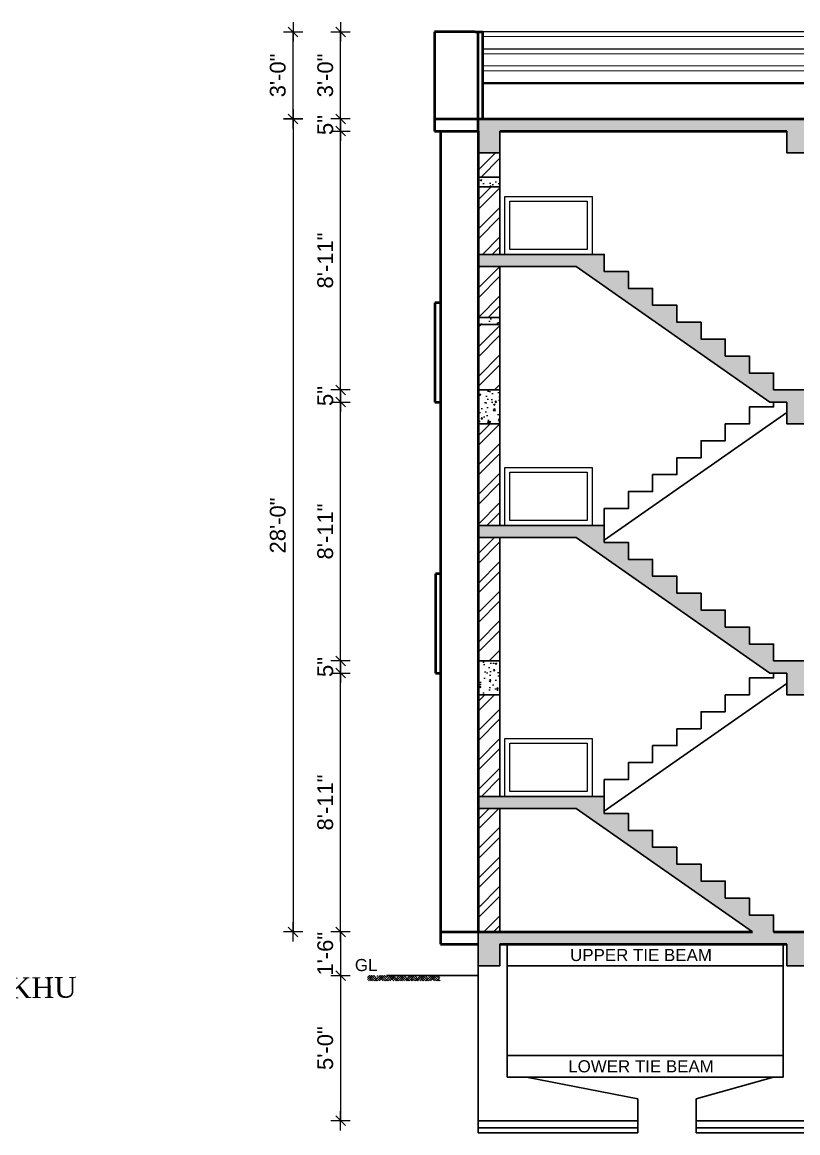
# Model space of a CAD drawing. Header units: inches. Extents: x -5587 to 4723, y -10407 to -7342.
# Drawn here: x -3587.3 to -3266.6, y -8719 to -8260 of the extents above; entities that cross this region are included whole.
import ezdxf
from ezdxf.enums import TextEntityAlignment as Align

# ---------------------------------------------------------------- set-up
doc = ezdxf.new("R2010")
doc.units = ezdxf.units.IN
doc.header["$LTSCALE"] = 0.5
doc.header["$MEASUREMENT"] = 0
doc.header["$PDMODE"] = 66
for name, color, linetype, lineweight in [('DIM', 180, 'Continuous', 5), ('Dimention', 5, 'Continuous', 20), ('elev 25', 143, 'Continuous', 20), ('HACTH', 8, 'Continuous', 5), ('TEXT', 220, 'Continuous', 9), ('Toilet', 7, 'Continuous', 25), ('wall', 20, 'Continuous', 40), ('win door light', 30, 'Continuous', 18)]:
    doc.layers.add(name, color=color, linetype=linetype, lineweight=lineweight)
doc.styles.add('arial', font='arial.ttf')
doc.styles.add('times new roman', font='times.ttf', dxfattribs={"height": 9})
doc.dimstyles.new('1 96', dxfattribs={"dimtxt": 6.5, "dimasz": 4, "dimexe": 0, "dimexo": 0, "dimgap": 3, "dimtad": 1, "dimdec": 0, "dimzin": 11, "dimdsep": 46, "dimlunit": 3, "dimtxsty": 'arial', "dimblk": 'oblique', "dimcen": 4, "dimse1": 1, "dimse2": 1, "dimclrd": 256, "dimclre": 256, "dimclrt": 256, "dimadec": 0, "dimazin": 0, "dimtfac": 1, "dimtdec": 0, "dimtix": 1, "dimtmove": 0, "dimatfit": 3, "dimldrblk": 'Arrow2', "dimfxl": 1, "dimtolj": 1, "dimtzin": 0, "dimlwd": -1, "dimlwe": 9, "dimarcsym": 0})
pattern_1 = [(50, (3942.2816, -126.219), (7.1726018, -0.6275213), [0.75, -8.25]), (355, (3942.2816, -126.219), (-1.3875133, 7.5219213), [0.6, -6.6]), (100.451444, (3942.8793, -126.271), (5.7850885, 6.8944), [0.637402, -7.011421]), (46.1842, (3942.282, -124.219), (10.672413, -1.655193), [1.125, -12.375]), (96.63564, (3943.171, -124.357), (9.346619, 9.741186), [0.956103, -10.517138]), (351.18416, (3942.282, -124.219), (9.346619, 9.741186), [0.9, -9.9]), (21, (3943.2816, -124.719), (5.9690705, -4.026189), [0.75, -8.25]), (326, (3943.2816, -124.719), (2.4331533, 7.2515005), [0.6, -6.6]), (71.451445, (3943.779, -125.0545), (8.4022238, 3.2253115), [0.637402, -7.011421]), (37.5, (3942.2816, -126.219), (0.12159855, 3.32893854), [0, -6.52, 0, -6.7, 0, -6.625]), (7.5, (3942.2816, -126.219), (2.6306954, 3.9441171), [0, -3.82, 0, -6.37, 0, -2.525]), (327.5, (3940.0516, -126.219), (5.33822436, -0.2255487), [0, -2.5, 0, -7.8, 0, -10.35]), (317.5, (3939.0516, -126.219), (5.8318617, 1.0010498), [0, -3.25, 0, -5.18, 0, -7.35])]
pattern_2 = [(45, (3942.282, -126.219), (-6.098796, 6.098796), []), (45, (3946.3475, -126.219), (-6.098796, 6.098796), [])]

# ---------------------------------------------------------------- blocks, each defined once
blk = doc.blocks.new('oblique')
at = {"lineweight": 9}
for p, q in [((1, 0), (-1, 0)), ((-0.5, -0.5), (0.5, 0.5)), ((0, 1), (0, -1))]:
    blk.add_line(p, q, dxfattribs=at)
blk = doc.blocks.new('*D1014')
at = {"layer": 'Defpoints', "color": 0, "transparency": 16777216}
for p in [(-3455.65, -8528.97), (-3278.22, -8528.97), (-3414.29, -8635.97)]:
    blk.add_point(p, dxfattribs=at)
at = {"layer": 'DIM', "transparency": 16777216}
blk.add_line((-3455.65, -8635.97), (-3455.65, -8528.97), dxfattribs=at)
at = {"layer": 'DIM', "transparency": 16777216, "xscale": 4, "yscale": 4, "zscale": 4}
for p, rotation in [((-3455.65, -8528.97), 90), ((-3455.65, -8635.97), 270)]:
    blk.add_blockref('oblique', p, dxfattribs=dict(at, rotation=rotation))
at = {"layer": 'DIM', "transparency": 16777216, "insert": (-3461.97, -8582.47), "char_height": 6.5, "attachment_point": 5, "rotation": 90, "style": 'arial'}
blk.add_mtext('\\A1;8\'-11"', dxfattribs=at)
blk = doc.blocks.new('_Oblique')
at = {"color": 0, "linetype": 'ByBlock', "lineweight": -2}
blk.add_line((-0.5, -0.5), (0.5, 0.5), dxfattribs=at)
blk = doc.blocks.new('Arrow2')
for p, q in [((-4.1, 0.75), (-3.08, 0)), ((0, 0), (-4.1, 0.75)), ((-3.08, 0), (-4.1, -0.75)), ((-4.1, -0.75), (0, 0))]:
    blk.add_line(p, q)
blk.add_solid([(-4.1, 0.75), (0, 0), (-3.08, 0), (-4.1, -0.75)])
blk = doc.blocks.new('*D1015')
at = {"layer": 'Defpoints', "color": 0, "transparency": 16777216}
for p in [(-3455.65, -8523.97), (-3276.65, -8523.97), (-3278.22, -8528.97)]:
    blk.add_point(p, dxfattribs=at)
at = {"layer": 'DIM', "transparency": 16777216}
for p, q in [((-3455.65, -8523.97), (-3455.65, -8519.97)), ((-3455.65, -8528.97), (-3455.65, -8523.97)), ((-3455.65, -8528.97), (-3455.65, -8532.97))]:
    blk.add_line(p, q, dxfattribs=at)
at = {"layer": 'DIM', "transparency": 16777216, "xscale": 4, "yscale": 4, "zscale": 4}
for p, rotation in [((-3455.65, -8523.97), 270), ((-3455.65, -8528.97), 90)]:
    blk.add_blockref('oblique', p, dxfattribs=dict(at, rotation=rotation))
at = {"layer": 'DIM', "transparency": 16777216, "insert": (-3461.95, -8526.47), "char_height": 6.5, "attachment_point": 5, "rotation": 90, "style": 'arial'}
blk.add_mtext('\\A1;5"', dxfattribs=at)
blk = doc.blocks.new('*D1016')
at = {"layer": 'Defpoints', "color": 0, "transparency": 16777216}
for p in [(-3455.65, -8416.97), (-3278.22, -8416.97), (-3276.65, -8523.97)]:
    blk.add_point(p, dxfattribs=at)
at = {"layer": 'DIM', "transparency": 16777216}
blk.add_line((-3455.65, -8523.97), (-3455.65, -8416.97), dxfattribs=at)
at = {"layer": 'DIM', "transparency": 16777216, "xscale": 4, "yscale": 4, "zscale": 4}
for p, rotation in [((-3455.65, -8416.97), 90), ((-3455.65, -8523.97), 270)]:
    blk.add_blockref('oblique', p, dxfattribs=dict(at, rotation=rotation))
at = {"layer": 'DIM', "transparency": 16777216, "insert": (-3461.97, -8470.47), "char_height": 6.5, "attachment_point": 5, "rotation": 90, "style": 'arial'}
blk.add_mtext('\\A1;8\'-11"', dxfattribs=at)
blk = doc.blocks.new('*D1017')
at = {"layer": 'Defpoints', "color": 0, "transparency": 16777216}
for p in [(-3455.65, -8411.97), (-3276.65, -8411.97), (-3278.22, -8416.97)]:
    blk.add_point(p, dxfattribs=at)
at = {"layer": 'DIM', "transparency": 16777216}
for p, q in [((-3455.65, -8411.97), (-3455.65, -8407.97)), ((-3455.65, -8416.97), (-3455.65, -8411.97)), ((-3455.65, -8416.97), (-3455.65, -8420.97))]:
    blk.add_line(p, q, dxfattribs=at)
at = {"layer": 'DIM', "transparency": 16777216, "xscale": 4, "yscale": 4, "zscale": 4}
for p, rotation in [((-3455.65, -8411.97), 270), ((-3455.65, -8416.97), 90)]:
    blk.add_blockref('oblique', p, dxfattribs=dict(at, rotation=rotation))
at = {"layer": 'DIM', "transparency": 16777216, "insert": (-3461.95, -8414.47), "char_height": 6.5, "attachment_point": 5, "rotation": 90, "style": 'arial'}
blk.add_mtext('\\A1;5"', dxfattribs=at)
blk = doc.blocks.new('*D1018')
at = {"layer": 'Defpoints', "color": 0, "transparency": 16777216}
for p in [(-3455.65, -8304.97), (-3416.88, -8304.97), (-3276.65, -8411.97)]:
    blk.add_point(p, dxfattribs=at)
at = {"layer": 'DIM', "transparency": 16777216}
blk.add_line((-3455.65, -8411.97), (-3455.65, -8304.97), dxfattribs=at)
at = {"layer": 'DIM', "transparency": 16777216, "xscale": 4, "yscale": 4, "zscale": 4}
for p, rotation in [((-3455.65, -8304.97), 90), ((-3455.65, -8411.97), 270)]:
    blk.add_blockref('oblique', p, dxfattribs=dict(at, rotation=rotation))
at = {"layer": 'DIM', "transparency": 16777216, "insert": (-3461.97, -8358.47), "char_height": 6.5, "attachment_point": 5, "rotation": 90, "style": 'arial'}
blk.add_mtext('\\A1;8\'-11"', dxfattribs=at)
blk = doc.blocks.new('*D1019')
at = {"layer": 'Defpoints', "color": 0, "transparency": 16777216}
for p in [(-3455.65, -8299.97), (-3416.88, -8299.97), (-3416.88, -8304.97)]:
    blk.add_point(p, dxfattribs=at)
at = {"layer": 'DIM', "transparency": 16777216}
for p, q in [((-3455.65, -8299.97), (-3455.65, -8295.97)), ((-3455.65, -8304.97), (-3455.65, -8299.97)), ((-3455.65, -8304.97), (-3455.65, -8308.97))]:
    blk.add_line(p, q, dxfattribs=at)
at = {"layer": 'DIM', "transparency": 16777216, "xscale": 4, "yscale": 4, "zscale": 4}
for p, rotation in [((-3455.65, -8299.97), 270), ((-3455.65, -8304.97), 90)]:
    blk.add_blockref('oblique', p, dxfattribs=dict(at, rotation=rotation))
at = {"layer": 'DIM', "transparency": 16777216, "insert": (-3461.95, -8302.47), "char_height": 6.5, "attachment_point": 5, "rotation": 90, "style": 'arial'}
blk.add_mtext('\\A1;5"', dxfattribs=at)
blk = doc.blocks.new('*D1020')
at = {"layer": 'Defpoints', "color": 0, "transparency": 16777216}
for p in [(-3455.65, -8263.97), (-3416.88, -8263.97), (-3416.88, -8299.97)]:
    blk.add_point(p, dxfattribs=at)
at = {"layer": 'DIM', "transparency": 16777216}
blk.add_line((-3455.65, -8299.97), (-3455.65, -8263.97), dxfattribs=at)
at = {"layer": 'DIM', "transparency": 16777216, "xscale": 4, "yscale": 4, "zscale": 4}
for p, rotation in [((-3455.65, -8263.97), 90), ((-3455.65, -8299.97), 270)]:
    blk.add_blockref('oblique', p, dxfattribs=dict(at, rotation=rotation))
at = {"layer": 'DIM', "transparency": 16777216, "insert": (-3461.97, -8281.97), "char_height": 6.5, "attachment_point": 5, "rotation": 90, "style": 'arial'}
blk.add_mtext('\\A1;3\'-0"', dxfattribs=at)
blk = doc.blocks.new('*D1021')
at = {"layer": 'Defpoints', "color": 0, "transparency": 16777216}
for p in [(-3416.88, -8299.97), (-3475.27, -8635.97), (-3414.29, -8635.97)]:
    blk.add_point(p, dxfattribs=at)
at = {"layer": 'DIM', "transparency": 16777216}
blk.add_line((-3475.27, -8299.97), (-3475.27, -8635.97), dxfattribs=at)
at = {"layer": 'DIM', "transparency": 16777216, "xscale": 4, "yscale": 4, "zscale": 4}
for p, rotation in [((-3475.27, -8299.97), 90), ((-3475.27, -8635.97), 270)]:
    blk.add_blockref('oblique', p, dxfattribs=dict(at, rotation=rotation))
at = {"layer": 'DIM', "transparency": 16777216, "insert": (-3481.59, -8467.97), "char_height": 6.5, "attachment_point": 5, "rotation": 90, "style": 'arial'}
blk.add_mtext('\\A1;28\'-0"', dxfattribs=at)
blk = doc.blocks.new('*D999')
at = {"layer": 'Defpoints', "color": 0, "transparency": 16777216}
for p in [(-3475.27, -8263.97), (-3416.88, -8263.97), (-3416.88, -8299.97)]:
    blk.add_point(p, dxfattribs=at)
at = {"layer": 'DIM', "transparency": 16777216}
blk.add_line((-3475.27, -8299.97), (-3475.27, -8263.97), dxfattribs=at)
at = {"layer": 'DIM', "transparency": 16777216, "xscale": 4, "yscale": 4, "zscale": 4}
for p, rotation in [((-3475.27, -8263.97), 90), ((-3475.27, -8299.97), 270)]:
    blk.add_blockref('oblique', p, dxfattribs=dict(at, rotation=rotation))
at = {"layer": 'DIM', "transparency": 16777216, "insert": (-3481.59, -8281.97), "char_height": 6.5, "attachment_point": 5, "rotation": 90, "style": 'arial'}
blk.add_mtext('\\A1;3\'-0"', dxfattribs=at)
blk = doc.blocks.new('*D1022')
at = {"layer": 'Defpoints', "color": 0, "transparency": 16777216}
for p in [(-3414.29, -8635.97), (-3455.65, -8653.97), (-3436.68, -8653.97)]:
    blk.add_point(p, dxfattribs=at)
at = {"layer": 'DIM', "transparency": 16777216}
for p, q in [((-3455.65, -8635.97), (-3455.65, -8631.97)), ((-3455.65, -8635.97), (-3455.65, -8653.97)), ((-3455.65, -8653.97), (-3455.65, -8657.97))]:
    blk.add_line(p, q, dxfattribs=at)
at = {"layer": 'DIM', "transparency": 16777216, "xscale": 4, "yscale": 4, "zscale": 4}
for p, rotation in [((-3455.65, -8635.97), 270), ((-3455.65, -8653.97), 90)]:
    blk.add_blockref('oblique', p, dxfattribs=dict(at, rotation=rotation))
at = {"layer": 'DIM', "transparency": 16777216, "insert": (-3461.97, -8644.97), "char_height": 6.5, "attachment_point": 5, "rotation": 90, "style": 'arial'}
blk.add_mtext('\\A1;1\'-6"', dxfattribs=at)
blk = doc.blocks.new('*D1023')
at = {"layer": 'Defpoints', "color": 0, "transparency": 16777216}
for p in [(-3436.68, -8653.97), (-3455.65, -8713.97), (-3398.8, -8713.97)]:
    blk.add_point(p, dxfattribs=at)
at = {"layer": 'DIM', "transparency": 16777216}
blk.add_line((-3455.65, -8653.97), (-3455.65, -8713.97), dxfattribs=at)
at = {"layer": 'DIM', "transparency": 16777216, "xscale": 4, "yscale": 4, "zscale": 4}
for p, rotation in [((-3455.65, -8653.97), 90), ((-3455.65, -8713.97), 270)]:
    blk.add_blockref('oblique', p, dxfattribs=dict(at, rotation=rotation))
at = {"layer": 'DIM', "transparency": 16777216, "insert": (-3461.97, -8683.97), "char_height": 6.5, "attachment_point": 5, "rotation": 90, "style": 'arial'}
blk.add_mtext('\\A1;5\'-0"', dxfattribs=at)

msp = doc.modelspace()

# ---------------------------------------------------------------- hatches: boundary and pattern name
at = {"layer": 'Dimention', "ltscale": 40, "true_color": 0xf26722}
h = msp.add_hatch(dxfattribs=at)
h.set_pattern_fill('ANSI32', color=30, scale=23)
h.set_pattern_definition(pattern_2)
h.paths.add_polyline_path([(-3389.79, -8313.97), (-3398.8, -8313.97), (-3398.8, -8323.97), (-3389.79, -8323.97)])
h = msp.add_hatch(dxfattribs=at)
h.set_pattern_fill('ANSI32', color=30, scale=23)
h.set_pattern_definition(pattern_2)
h.paths.add_polyline_path([(-3398.8, -8355.97), (-3389.79, -8355.97), (-3389.79, -8327.97), (-3398.8, -8327.97)])
h = msp.add_hatch(dxfattribs=at)
h.set_pattern_fill('ANSI32', color=30, scale=23)
h.set_pattern_definition(pattern_2)
h.paths.add_polyline_path([(-3398.8, -8381.97), (-3389.79, -8381.97), (-3389.79, -8360.97), (-3398.8, -8360.97)])
h = msp.add_hatch(dxfattribs=at)
h.set_pattern_fill('ANSI32', color=30, scale=23)
h.set_pattern_definition(pattern_2)
h.paths.add_polyline_path([(-3389.79, -8384.97), (-3398.8, -8384.97), (-3398.8, -8411.97), (-3389.79, -8411.97)])
h = msp.add_hatch(dxfattribs=at)
h.set_pattern_fill('ANSI32', color=30, scale=23)
h.set_pattern_definition(pattern_2)
h.paths.add_polyline_path([(-3389.79, -8425.97), (-3398.8, -8425.97), (-3398.8, -8467.97), (-3389.79, -8467.97)])
h = msp.add_hatch(dxfattribs=at)
h.set_pattern_fill('ANSI32', color=30, scale=23)
h.set_pattern_definition(pattern_2)
h.paths.add_polyline_path([(-3398.8, -8523.97), (-3389.79, -8523.97), (-3389.79, -8472.97), (-3398.8, -8472.97)])
h = msp.add_hatch(dxfattribs=at)
h.set_pattern_fill('ANSI32', color=30, scale=23)
h.set_pattern_definition(pattern_2)
h.paths.add_polyline_path([(-3389.79, -8537.97), (-3398.8, -8537.97), (-3398.8, -8579.97), (-3389.79, -8579.97)])
h = msp.add_hatch(dxfattribs=at)
h.set_pattern_fill('ANSI32', color=30, scale=23)
h.set_pattern_definition(pattern_2)
h.paths.add_polyline_path([(-3389.79, -8584.97), (-3398.8, -8584.97), (-3398.8, -8635.97), (-3389.79, -8635.97)])
at = {"layer": 'HACTH'}
h = msp.add_hatch(dxfattribs=at)
h.set_pattern_fill('AR-CONC', color=256)
h.set_pattern_definition(pattern_1)
h.paths.add_polyline_path([(-3271.15, -8304.97), (-3271.15, -8313.97), (-3262.15, -8313.97), (-3262.15, -8304.97), (-3179.15, -8304.97), (-3179.15, -8313.97), (-3170.15, -8313.97), (-3170.15, -8304.97), (-3144.65, -8304.97), (-3144.65, -8299.97), (-3398.8, -8299.97), (-3398.8, -8304.97), (-3398.8, -8313.97), (-3389.8, -8313.97), (-3389.8, -8304.97)])
h = msp.add_hatch(dxfattribs=at)
h.set_pattern_fill('AR-CONC', color=256)
h.set_pattern_definition(pattern_1)
h.paths.add_polyline_path([(-3389.79, -8327.97), (-3389.79, -8323.97), (-3398.8, -8323.97), (-3398.8, -8327.97)])
h = msp.add_hatch(dxfattribs=at)
h.set_pattern_fill('AR-CONC', color=256)
h.set_pattern_definition(pattern_1)
h.paths.add_polyline_path([(-3037.57, -8411.97), (-3020.34, -8411.97), (-3020.34, -8416.97), (-3037.57, -8416.97), (-3037.57, -8425.97), (-3046.69, -8425.97), (-3046.69, -8416.97), (-3170.15, -8416.97), (-3170.15, -8425.97), (-3179.15, -8425.97), (-3179.15, -8416.97), (-3262.15, -8416.97), (-3262.15, -8425.97), (-3271.15, -8425.97), (-3271.15, -8416.97), (-3278.22, -8416.97), (-3358.22, -8360.97), (-3398.8, -8360.97), (-3398.8, -8355.97), (-3346.65, -8355.97), (-3346.65, -8362.97), (-3336.65, -8362.97), (-3336.65, -8369.97), (-3326.65, -8369.97), (-3326.65, -8376.97), (-3316.65, -8376.97), (-3316.65, -8383.97), (-3306.65, -8383.97), (-3306.65, -8390.97), (-3296.65, -8390.97), (-3296.65, -8397.97), (-3286.65, -8397.97), (-3286.65, -8404.97), (-3276.65, -8404.97), (-3276.65, -8411.97)])
h = msp.add_hatch(dxfattribs=at)
h.set_pattern_fill('AR-CONC', color=256)
h.set_pattern_definition(pattern_1)
h.paths.add_polyline_path([(-3389.79, -8384.97), (-3389.79, -8381.97), (-3398.8, -8381.97), (-3398.8, -8384.97)])
h = msp.add_hatch(dxfattribs=at)
h.set_pattern_fill('AR-CONC', color=256)
h.set_pattern_definition(pattern_1)
h.paths.add_polyline_path([(-3389.79, -8411.97), (-3398.8, -8411.97), (-3398.8, -8425.97), (-3389.8, -8425.97)])
h = msp.add_hatch(dxfattribs=at)
h.set_pattern_fill('AR-CONC', color=256)
h.set_pattern_definition(pattern_1)
h.paths.add_polyline_path([(-3346.65, -8467.97), (-3398.8, -8467.97), (-3398.8, -8472.97), (-3358.22, -8472.97), (-3278.22, -8528.97), (-3271.15, -8528.97), (-3271.15, -8537.97), (-3262.15, -8537.97), (-3262.15, -8528.97), (-3179.15, -8528.97), (-3179.15, -8537.97), (-3170.15, -8537.97), (-3170.15, -8528.97), (-3046.57, -8528.97), (-3046.57, -8537.97), (-3037.57, -8537.97), (-3037.57, -8528.97), (-3037.57, -8523.97), (-3216.65, -8523.97), (-3216.65, -8523.97), (-3219.67, -8523.97), (-3261.65, -8523.97), (-3276.65, -8523.97), (-3276.65, -8516.97), (-3286.65, -8516.97), (-3286.65, -8509.97), (-3296.65, -8509.97), (-3296.65, -8502.97), (-3306.65, -8502.97), (-3306.65, -8495.97), (-3316.65, -8495.97), (-3316.65, -8488.97), (-3326.65, -8488.97), (-3326.65, -8481.97), (-3336.65, -8481.97), (-3336.65, -8474.97), (-3346.65, -8474.97)])
h = msp.add_hatch(dxfattribs=at)
h.set_pattern_fill('AR-CONC', color=256)
h.set_pattern_definition(pattern_1)
h.paths.add_polyline_path([(-3398.8, -8537.97), (-3389.8, -8537.97), (-3389.79, -8523.97), (-3398.8, -8523.97)])
h = msp.add_hatch(dxfattribs=at)
h.set_pattern_fill('AR-CONC', color=256)
h.set_pattern_definition(pattern_1)
h.paths.add_polyline_path([(-3398.8, -8579.97), (-3398.8, -8584.97), (-3358.22, -8584.97), (-3285.37, -8635.97), (-3398.8, -8635.97), (-3398.8, -8649.97), (-3389.8, -8649.97), (-3389.8, -8640.97), (-3271.15, -8640.97), (-3271.15, -8649.97), (-3262.15, -8649.97), (-3262.15, -8640.97), (-3179.15, -8640.97), (-3179.15, -8649.97), (-3170.15, -8649.97), (-3170.15, -8640.97), (-3046.57, -8640.97), (-3046.57, -8649.97), (-3037.57, -8649.97), (-3037.57, -8635.97), (-3276.65, -8635.97), (-3276.65, -8628.97), (-3286.65, -8628.97), (-3286.65, -8621.97), (-3296.65, -8621.97), (-3296.65, -8614.97), (-3306.65, -8614.97), (-3306.65, -8607.97), (-3316.65, -8607.97), (-3316.65, -8600.97), (-3326.65, -8600.97), (-3326.65, -8593.97), (-3336.65, -8593.97), (-3336.65, -8586.97), (-3346.65, -8586.97), (-3346.65, -8579.97)])
at = {"layer": 'Toilet'}
h = msp.add_hatch(dxfattribs=at)
h.set_pattern_fill('HOUND', color=256, scale=10, angle=45)
h.set_pattern_definition([(45, (-18105.587, -8241.18237), (1.325825215, 2.20970869), [10, -5]), (135, (-18105.587, -8241.18237), (1.325825215, -2.20970869), [10, -5])])
h.paths.add_polyline_path([(-3414.56, -8653.97), (-3444.56, -8653.97), (-3444.56, -8656.11), (-3414.56, -8656.11)])

# ---------------------------------------------------------------- linework, layer by layer
for p, q in [((-3398.8, -8635.97), (-3398.8, -8304.97)), ((-3389.79, -8355.97), (-3389.79, -8304.97)), ((-3358.22, -8360.97), (-3398.8, -8360.97)), ((-3389.79, -8467.97), (-3389.79, -8360.97)), ((-3358.22, -8360.97), (-3278.22, -8416.97)), ((-3278.22, -8416.97), (-3271.15, -8416.97)), ((-3346.65, -8474.08), (-3271.15, -8421.23)), ((-3358.22, -8472.97), (-3398.8, -8472.97)), ((-3389.79, -8579.97), (-3389.79, -8472.97)), ((-3358.22, -8472.97), (-3278.22, -8528.97)), ((-3278.22, -8528.97), (-3271.15, -8528.97)), ((-3346.65, -8586.08), (-3271.15, -8533.23)), ((-3358.22, -8584.97), (-3398.8, -8584.97)), ((-3389.79, -8635.97), (-3389.79, -8584.97)), ((-3358.22, -8584.97), (-3285.37, -8635.97)), ((-3386.8, -8640.97), (-3386.8, -8695.97)), ((-3272.65, -8640.97), (-3272.65, -8695.97)), ((-3398.8, -8649.97), (-3398.8, -8718.97)), ((-3386.8, -8649.97), (-3272.65, -8649.97)), ((-3436.68, -8653.97), (-3398.8, -8653.97)), ((-3386.8, -8686.97), (-3272.65, -8686.97)), ((-3386.8, -8695.97), (-3378.8, -8695.97)), ((-3386.8, -8695.97), (-3272.65, -8695.97)), ((-3332.8, -8704.97), (-3378.8, -8695.97)), ((-3308.65, -8704.97), (-3276.65, -8695.97)), ((-3276.65, -8695.97), (-3272.65, -8695.97)), ((-3332.8, -8704.97), (-3332.8, -8718.97)), ((-3308.65, -8704.97), (-3308.65, -8713.97)), ((-3398.8, -8713.97), (-3332.8, -8713.97)), ((-3308.65, -8713.97), (-3308.65, -8718.97)), ((-3308.65, -8713.97), (-3224.65, -8713.97)), ((-3398.8, -8716.97), (-3332.8, -8716.97)), ((-3398.8, -8718.97), (-3332.8, -8718.97)), ((-3308.65, -8716.97), (-3224.65, -8716.97)), ((-3224.65, -8718.97), (-3308.65, -8718.97))]:
    msp.add_line(p, q)
for points in [[(-3389.8, -8304.97), (-3389.8, -8313.97), (-3398.8, -8313.97), (-3398.8, -8304.97)], [(-3262.15, -8304.97), (-3262.15, -8313.97), (-3271.15, -8313.97), (-3271.15, -8304.97)], [(-3276.65, -8411.97), (-3276.65, -8404.97), (-3286.65, -8404.97), (-3286.65, -8397.97), (-3296.65, -8397.97), (-3296.65, -8390.97), (-3306.65, -8390.97), (-3306.65, -8383.97), (-3316.65, -8383.97), (-3316.65, -8376.97), (-3326.65, -8376.97), (-3326.65, -8369.97), (-3336.65, -8369.97), (-3336.65, -8362.97), (-3346.65, -8362.97), (-3346.65, -8355.97), (-3398.8, -8355.97)], [(-3389.79, -8411.97), (-3389.8, -8425.97), (-3398.8, -8425.97), (-3398.8, -8411.97), (-3389.79, -8411.97)], [(-3276.65, -8411.97), (-3037.57, -8411.97)], [(-3346.65, -8467.97), (-3346.65, -8460.97), (-3336.65, -8460.97), (-3336.65, -8453.97), (-3326.65, -8453.97), (-3326.65, -8446.97), (-3316.65, -8446.97), (-3316.65, -8439.97), (-3306.65, -8439.97), (-3306.65, -8432.97), (-3296.65, -8432.97), (-3296.65, -8425.97), (-3286.65, -8425.97), (-3286.65, -8418.97), (-3276.65, -8418.97), (-3276.65, -8416.97)], [(-3262.15, -8416.97), (-3262.15, -8425.97), (-3271.15, -8425.97), (-3271.15, -8416.97)], [(-3276.65, -8523.97), (-3276.65, -8516.97), (-3286.65, -8516.97), (-3286.65, -8509.97), (-3296.65, -8509.97), (-3296.65, -8502.97), (-3306.65, -8502.97), (-3306.65, -8495.97), (-3316.65, -8495.97), (-3316.65, -8488.97), (-3326.65, -8488.97), (-3326.65, -8481.97), (-3336.65, -8481.97), (-3336.65, -8474.97), (-3346.65, -8474.97), (-3346.65, -8467.97), (-3398.8, -8467.97)], [(-3389.79, -8523.97), (-3389.8, -8537.97), (-3398.8, -8537.97), (-3398.8, -8523.97), (-3389.79, -8523.97)], [(-3276.65, -8523.97), (-3037.57, -8523.97)], [(-3346.65, -8579.97), (-3346.65, -8572.97), (-3336.65, -8572.97), (-3336.65, -8565.97), (-3326.65, -8565.97), (-3326.65, -8558.97), (-3316.65, -8558.97), (-3316.65, -8551.97), (-3306.65, -8551.97), (-3306.65, -8544.97), (-3296.65, -8544.97), (-3296.65, -8537.97), (-3286.65, -8537.97), (-3286.65, -8530.97), (-3276.65, -8530.97), (-3276.65, -8528.97)], [(-3262.15, -8528.97), (-3262.15, -8537.97), (-3271.15, -8537.97), (-3271.15, -8528.97)], [(-3276.65, -8635.97), (-3276.65, -8628.97), (-3286.65, -8628.97), (-3286.65, -8621.97), (-3296.65, -8621.97), (-3296.65, -8614.97), (-3306.65, -8614.97), (-3306.65, -8607.97), (-3316.65, -8607.97), (-3316.65, -8600.97), (-3326.65, -8600.97), (-3326.65, -8593.97), (-3336.65, -8593.97), (-3336.65, -8586.97), (-3346.65, -8586.97), (-3346.65, -8579.97), (-3398.8, -8579.97)], [(-3389.8, -8640.97), (-3389.8, -8649.97), (-3398.8, -8649.97), (-3398.8, -8635.97)], [(-3262.15, -8640.97), (-3262.15, -8649.97), (-3271.15, -8649.97), (-3271.15, -8640.97)]]:
    msp.add_lwpolyline(points)
for points in [[(-3398.8, -8323.97), (-3389.79, -8323.97), (-3389.79, -8327.97), (-3398.8, -8327.97)], [(-3398.8, -8381.97), (-3389.79, -8381.97), (-3389.79, -8384.97), (-3398.8, -8384.97)]]:
    msp.add_lwpolyline(points, close=True)
at = {"layer": 'elev 25'}
for p, q in [((-2992.36, -8263.97), (-3398.8, -8263.97)), ((-3158.65, -8265.8), (-3396.8, -8266)), ((-3158.65, -8270.97), (-3396.8, -8271.17)), ((-3158.65, -8272.97), (-3396.8, -8273.17)), ((-3158.65, -8277.97), (-3396.8, -8278.17)), ((-3158.65, -8279.97), (-3396.8, -8280.17))]:
    msp.add_line(p, q, dxfattribs=at)
at = {"layer": 'wall'}
for p, q in [((-3414.29, -8263.97), (-3416.88, -8263.97)), ((-3416.88, -8263.97), (-3416.88, -8304.97)), ((-3400.05, -8263.97), (-3414.29, -8263.97)), ((-3400.05, -8263.97), (-3396.8, -8263.97)), ((-3398.8, -8304.97), (-3398.8, -8263.97)), ((-3396.8, -8299.97), (-3396.8, -8263.97)), ((-3396.8, -8285.17), (-3158.65, -8284.97)), ((-3416.88, -8299.97), (-2972.28, -8299.97)), ((-3416.88, -8304.97), (-3398.8, -8304.97)), ((-3414.29, -8304.97), (-3414.29, -8640.97)), ((-3398.8, -8304.97), (-3398.8, -8635.97)), ((-3389.8, -8304.97), (-3271.15, -8304.97)), ((-3414.29, -8375.97), (-3416.71, -8375.97)), ((-3416.71, -8375.97), (-3416.71, -8416.97)), ((-3416.71, -8416.97), (-3414.29, -8416.97)), ((-3414.29, -8487.97), (-3416.46, -8487.97)), ((-3416.46, -8487.97), (-3416.46, -8528.97)), ((-3416.46, -8528.97), (-3414.29, -8528.97)), ((-3414.29, -8635.97), (-3285.37, -8635.97)), ((-3276.65, -8635.97), (-2994.71, -8635.97)), ((-3414.29, -8640.97), (-3398.8, -8640.97)), ((-3389.8, -8640.97), (-3271.15, -8640.97))]:
    msp.add_line(p, q, dxfattribs=at)
at = {"layer": 'win door light'}
for points in [[(-3351.7, -8355.97), (-3387.7, -8355.97), (-3387.7, -8331.97), (-3351.7, -8331.97)], [(-3353.7, -8353.97), (-3385.7, -8353.97), (-3385.7, -8333.97), (-3353.7, -8333.97)], [(-3351.7, -8467.97), (-3387.7, -8467.97), (-3387.7, -8443.97), (-3351.7, -8443.97)], [(-3353.7, -8465.97), (-3385.7, -8465.97), (-3385.7, -8445.97), (-3353.7, -8445.97)], [(-3351.7, -8579.97), (-3387.7, -8579.97), (-3387.7, -8555.97), (-3351.7, -8555.97)], [(-3353.7, -8577.97), (-3385.7, -8577.97), (-3385.7, -8557.97), (-3353.7, -8557.97)]]:
    msp.add_lwpolyline(points, close=True, dxfattribs=at)

# ---------------------------------------------------------------- texts
at = {"color": 7, "insert": (-3673.29, -8664.57), "char_height": 8.5729, "width": 232.9531, "attachment_point": 7, "rotation": 0.6802, "style": 'times new roman'}
msp.add_mtext('WAY TO SANKHU', dxfattribs=at)
at = {"layer": 'TEXT', "style": 'arial'}
msp.add_text('GL', height=5, dxfattribs=at).set_placement((-3445.09, -8649.64), align=Align.MIDDLE_CENTER)
at = {"layer": 'TEXT', "char_height": 5, "width": 88.2764, "attachment_point": 5, "style": 'arial'}
for s, insert in [('UPPER TIE BEAM', (-3331.46, -8645.53)), ('LOWER TIE BEAM', (-3331.46, -8691.53))]:
    msp.add_mtext(s, dxfattribs=dict(at, insert=insert))

# ---------------------------------------------------------------- dimensions: what is measured, and where the dimension line sits
at = {"layer": 'DIM'}
for base, p1, p2, picture, middle in [((-3475.27, -8263.97), (-3416.88, -8299.97), (-3416.88, -8263.97), '*D999', (-3481.59, -8281.97)), ((-3455.65, -8263.97), (-3416.88, -8299.97), (-3416.88, -8263.97), '*D1020', (-3461.97, -8281.97)), ((-3475.27, -8635.97), (-3416.88, -8299.97), (-3414.29, -8635.97), '*D1021', (-3481.59, -8467.97)), ((-3455.65, -8299.97), (-3416.88, -8304.97), (-3416.88, -8299.97), '*D1019', (-3461.95, -8302.47)), ((-3455.65, -8304.97), (-3276.65, -8411.97), (-3416.88, -8304.97), '*D1018', (-3461.97, -8358.47)), ((-3455.65, -8411.97), (-3278.22, -8416.97), (-3276.65, -8411.97), '*D1017', (-3461.95, -8414.47)), ((-3455.65, -8416.97), (-3276.65, -8523.97), (-3278.22, -8416.97), '*D1016', (-3461.97, -8470.47)), ((-3455.65, -8523.97), (-3278.22, -8528.97), (-3276.65, -8523.97), '*D1015', (-3461.95, -8526.47)), ((-3455.65, -8528.97), (-3414.29, -8635.97), (-3278.22, -8528.97), '*D1014', (-3461.97, -8582.47)), ((-3455.65, -8653.97), (-3414.29, -8635.97), (-3436.68, -8653.97), '*D1022', (-3461.97, -8644.97)), ((-3455.65, -8713.97), (-3436.68, -8653.97), (-3398.8, -8713.97), '*D1023', (-3461.97, -8683.97))]:
    dim = msp.add_linear_dim(base=base, p1=p1, p2=p2, angle=90, dimstyle='1 96', override={"dimtmove": 1}, dxfattribs=at)
    dim.commit()
    dim.dimension.update_dxf_attribs({"geometry": picture, "text_midpoint": middle})

doc.saveas('drawing.dxf')
